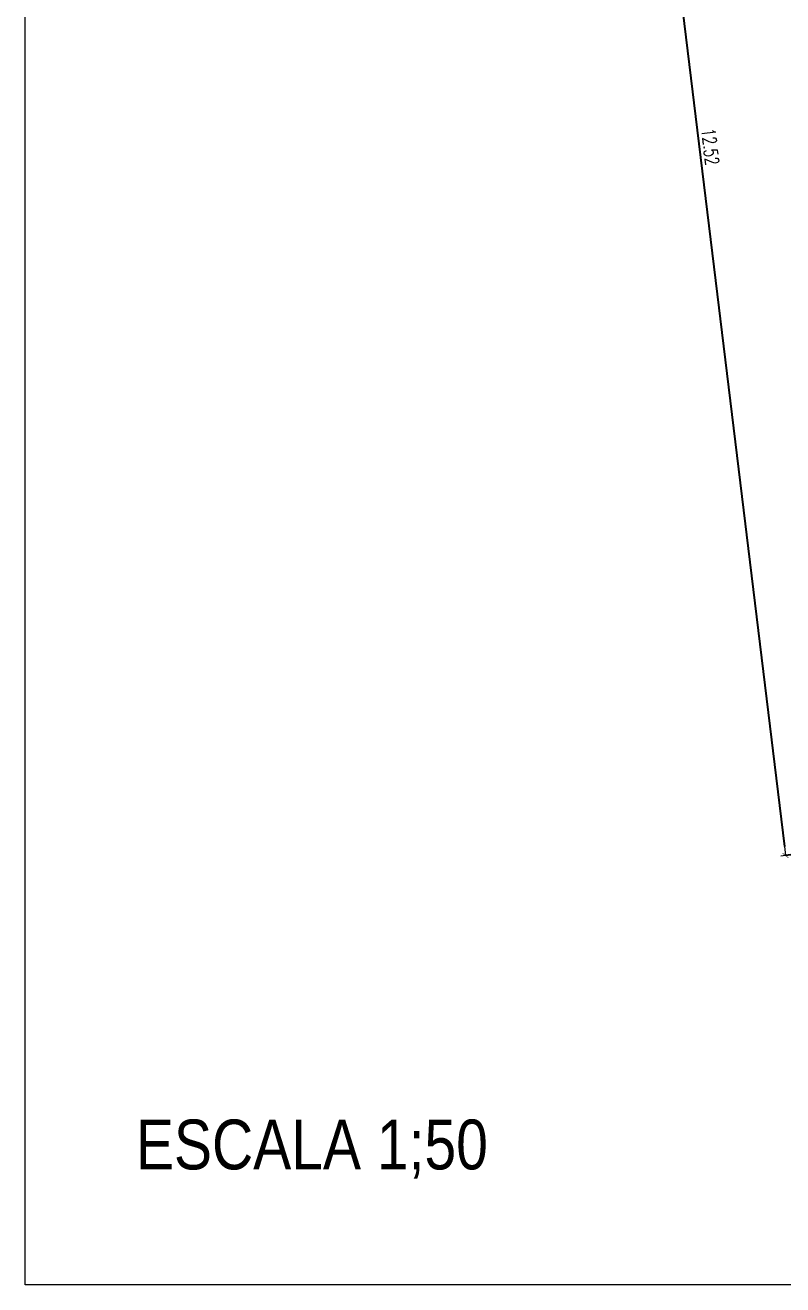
# Model space of a CAD drawing. Header units: millimetres. Extents: x 4525 to 9082, y 179 to 563.
# Drawn here: x 5369.83 to 5376.48, y 476.97 to 488.04 of the extents above; entities that cross this region are included whole.
import ezdxf

# ---------------------------------------------------------------- set-up
doc = ezdxf.new("R2010")
doc.units = ezdxf.units.MM
doc.header["$LTSCALE"] = 100
doc.layers.get('DEFPOINTS').update_dxf_attribs({"lineweight": 5})
doc.layers.add('006-Cotas parciales', color=7, linetype='Continuous', lineweight=5)
doc.layers.add('HATCH MUROS', color=251, linetype='Continuous', lineweight=9)
doc.styles.add('AREAL', font='ARIALN.TTF')
doc.styles.add('COTAS', font='ROMANS.shx', dxfattribs={"width": 0.7})
doc.dimstyles.new('COTA40', dxfattribs={"dimscale": 0.4, "dimtxt": 0.3, "dimasz": 0.2, "dimexe": 0, "dimexo": 0, "dimgap": 0.09, "dimtad": 1, "dimzin": 0, "dimdsep": 46, "dimtxsty": 'COTAS', "dimblk1": 'COTA_N', "dimblk2": 'COTA_N', "dimsah": 1, "dimcen": 0.1, "dimclrd": 1, "dimclre": 8, "dimclrt": 5, "dimaunit": 1, "dimadec": 3, "dimazin": 0, "dimtfac": 1, "dimtix": 1, "dimtmove": 2, "dimatfit": 3, "dimldrblk": 'COTA_N', "dimfxl": 0, "dimtolj": 1, "dimtzin": 0, "dimarcsym": 0})

# ---------------------------------------------------------------- blocks, each defined once
blk = doc.blocks.new('COTA_N')
for p, q in [((-1, 0), (0, 0)), ((0, 0.5), (0, -0.5))]:
    blk.add_line(p, q)
at = {"const_width": 0.065}
blk.add_lwpolyline([(0.14, 0.14), (0.28, 0.28), (0, 0), (-0.14, -0.14), (-0.28, -0.28)], dxfattribs=at)
blk = doc.blocks.new('*D551')
at = {"layer": '006-Cotas parciales', "color": 8, "lineweight": -2, "ltscale": 100}
for p, q in [((5376.002, 493.293), (5374.995, 493.17)), ((5377.515, 480.864), (5376.508, 480.742))]:
    blk.add_line(p, q, dxfattribs=at)
at = {"layer": '006-Cotas parciales', "color": 1, "lineweight": -2, "ltscale": 100}
blk.add_line((5375.005, 493.091), (5376.499, 480.821), dxfattribs=at)
at = {"layer": 'DEFPOINTS', "color": 0, "ltscale": 100}
for p in [(5376.002, 493.293), (5377.515, 480.864), (5376.508, 480.742)]:
    blk.add_point(p, dxfattribs=at)
at = {"layer": '006-Cotas parciales', "color": 1, "lineweight": -2, "ltscale": 100, "yscale": 0.08000000000000002, "zscale": 0.08000000000000007}
for p, xscale, rotation in [((5374.995, 493.17), 0.08000000000000002, 96.94307352110938), ((5376.508, 480.742), 0.08, 276.9430735211094)]:
    blk.add_blockref('COTA_N', p, dxfattribs=dict(at, xscale=xscale, rotation=rotation))
at = {"layer": '006-Cotas parciales', "color": 5, "ltscale": 100, "insert": (5375.847, 486.967), "char_height": 0.12, "attachment_point": 5, "rotation": 276.9431, "style": 'COTAS'}
blk.add_mtext('\\A1;12.52', dxfattribs=at)

msp = doc.modelspace()

# ---------------------------------------------------------------- linework, layer by layer
at = {"layer": 'HATCH MUROS', "color": 4, "linetype": 'ByBlock', "ltscale": 100}
for p, q in [((5369.83, 476.971), (5369.83, 498.264)), ((5407.387, 476.971), (5369.83, 476.971))]:
    msp.add_line(p, q, dxfattribs=at)

# ---------------------------------------------------------------- texts
at = {"style": 'AREAL'}
msp.add_text('ESCALA 1;50', height=0.4375, dxfattribs=at).set_placement((5370.802, 477.985, -1.375))

# ---------------------------------------------------------------- dimensions: what is measured, and where the dimension line sits
at = {"layer": '006-Cotas parciales', "ltscale": 100}
dim = msp.add_aligned_dim(p1=(5376.002, 493.293, 1.919), p2=(5377.515, 480.864, 1.919), distance=-1.014, dimstyle='COTA40', dxfattribs=at)
dim.commit()
dim.dimension.update_dxf_attribs({"geometry": '*D551', "text_midpoint": (5375.847, 486.967, 1.919)})

doc.saveas('drawing.dxf')
